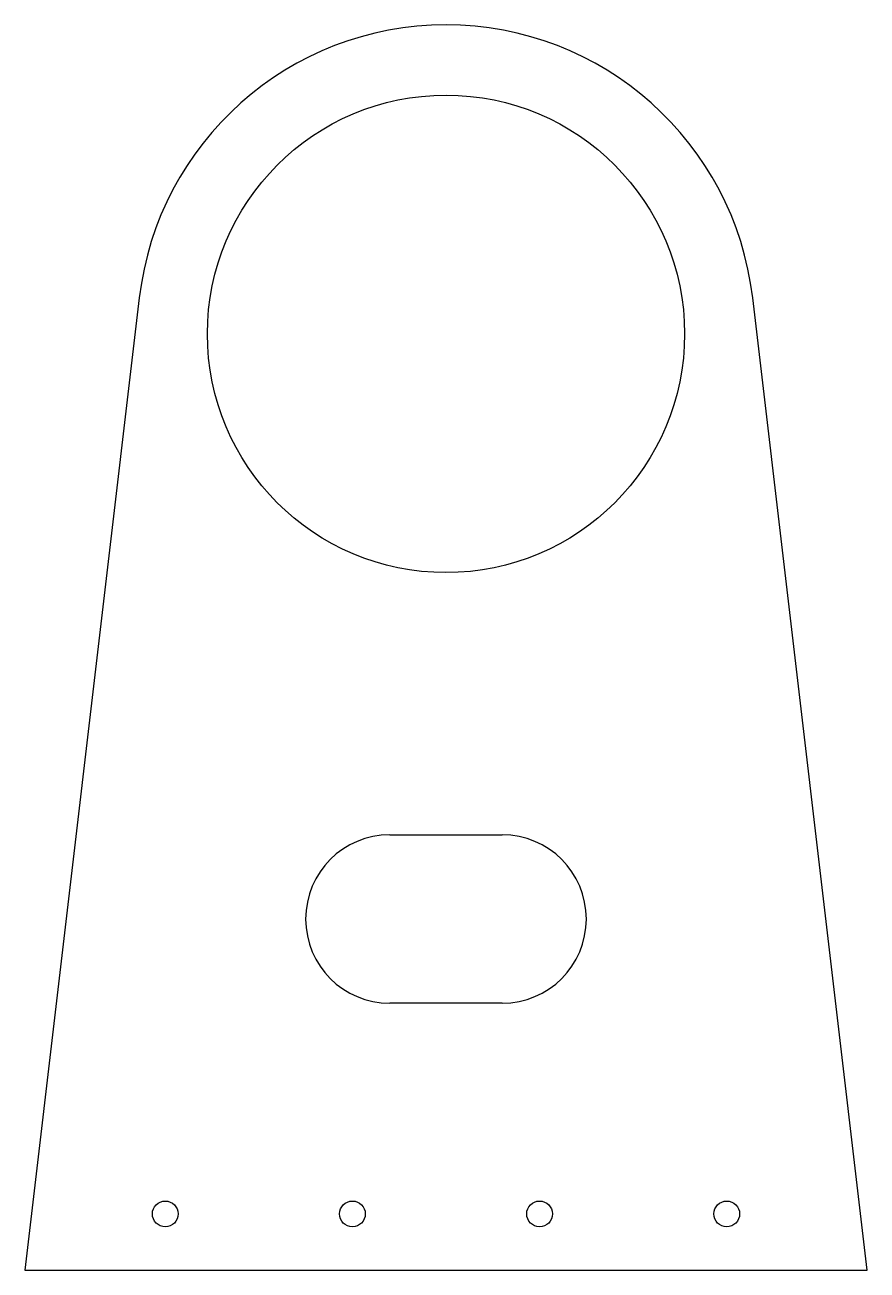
# Model space of a CAD drawing. Header units: millimetres. Extents: x 0 to 180, y 0 to 266.
import ezdxf

# ---------------------------------------------------------------- set-up
doc = ezdxf.new("R2010")
doc.units = ezdxf.units.MM

msp = doc.modelspace()

# ---------------------------------------------------------------- linework, layer by layer
at = {"layer": 'CUT'}
for p, q in [((24.4526, 207.7163), (0, 0)), ((180, 0), (155.5474, 207.7163)), ((78, 93), (102, 93)), ((102, 57), (78, 57)), ((0, 0), (180, 0))]:
    msp.add_line(p, q, dxfattribs=at)
for centre, radius in [((90, 200), 51), ((30, 12), 2.75), ((70, 12), 2.75), ((110, 12), 2.75), ((150, 12), 2.75)]:
    msp.add_circle(centre, radius, dxfattribs=at)
for centre, radius, start, end in [((90, 200), 66, 6.714, 173.286), ((78, 75), 18, 90, 270), ((102, 75), 18, 270, 90)]:
    msp.add_arc(centre, radius, start, end, dxfattribs=at)

doc.saveas('drawing.dxf')
